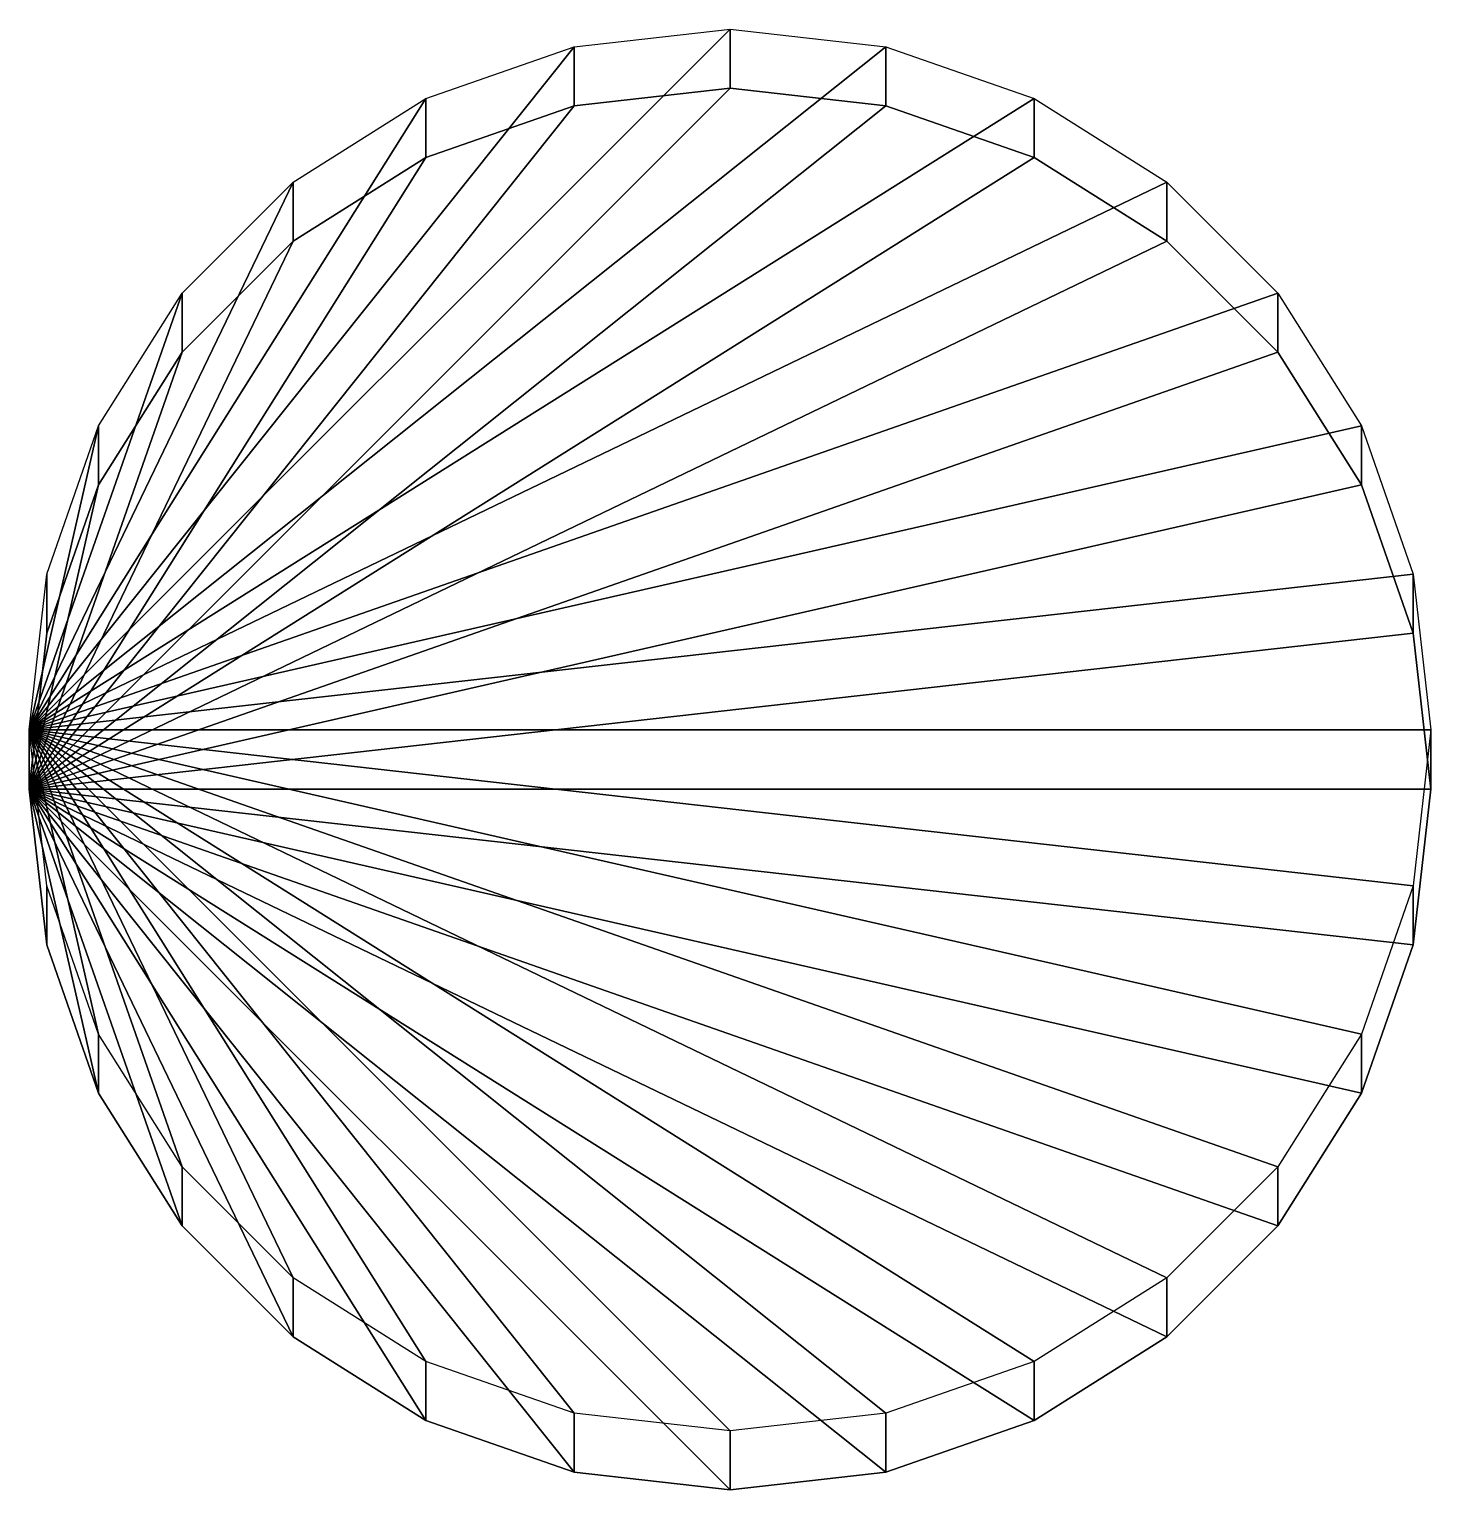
# Model space of a CAD drawing. Extents: x -20.6 to 17.4, y -17.5 to 22.1.
import ezdxf

# ---------------------------------------------------------------- set-up
doc = ezdxf.new("R2010")
doc.units = 0
doc.layers.get('0').update_dxf_attribs({"color": 2, "linetype": 'CONTINUOUS'})

msp = doc.modelspace()

# ---------------------------------------------------------------- linework, layer by layer
at = {"color": 2, "linetype": 'CONTINUOUS'}
for points in [[(-20.6, 3.1, -69.3), (-5.827898, 21.618695, -68.87244), (-1.6, 22.094938, -68.861444)], [(-20.6, 3.1, -69.3), (-1.6, 22.094938, -68.861444), (2.627898, 21.618695, -68.87244)], [(-5.827898, 21.618695, -68.87244), (-1.6, 22.094938, -68.861444), (-1.6, 20.494938, 0.438556), (-5.827898, 20.018695, 0.42756)], [(-1.6, 22.094938, -68.861444), (2.627898, 21.618695, -68.87244), (2.627898, 20.018695, 0.42756), (-1.6, 20.494938, 0.438556)], [(-20.6, 3.1, -69.3), (-9.843791, 20.213848, -68.904875), (-5.827898, 21.618695, -68.87244)], [(-20.6, 3.1, -69.3), (2.627898, 21.618695, -68.87244), (6.643791, 20.213848, -68.904875)], [(-9.843791, 20.213848, -68.904875), (-5.827898, 21.618695, -68.87244), (-5.827898, 20.018695, 0.42756), (-9.843791, 18.613848, 0.395125)], [(2.627898, 21.618695, -68.87244), (6.643791, 20.213848, -68.904875), (6.643791, 18.613848, 0.395125), (2.627898, 20.018695, 0.42756)], [(-20.6, 1.5), (-5.827898, 20.018695, 0.42756), (-1.6, 20.494938, 0.438556)], [(-20.6, 1.5), (-1.6, 20.494938, 0.438556), (2.627898, 20.018695, 0.42756)], [(-20.6, 3.1, -69.3), (-13.446306, 17.950841, -68.957123), (-9.843791, 20.213848, -68.904875)], [(-20.6, 3.1, -69.3), (6.643791, 20.213848, -68.904875), (10.246306, 17.950841, -68.957123)], [(-13.446306, 17.950841, -68.957123), (-9.843791, 20.213848, -68.904875), (-9.843791, 18.613848, 0.395125), (-13.446306, 16.350841, 0.342877)], [(6.643791, 20.213848, -68.904875), (10.246306, 17.950841, -68.957123), (10.246306, 16.350841, 0.342877), (6.643791, 18.613848, 0.395125)], [(-20.6, 1.5), (-9.843791, 18.613848, 0.395125), (-5.827898, 20.018695, 0.42756)], [(-20.6, 1.5), (2.627898, 20.018695, 0.42756), (6.643791, 18.613848, 0.395125)], [(-20.6, 1.5), (-13.446306, 16.350841, 0.342877), (-9.843791, 18.613848, 0.395125)], [(-20.6, 1.5), (6.643791, 18.613848, 0.395125), (10.246306, 16.350841, 0.342877)], [(-20.6, 3.1, -69.3), (-16.454798, 14.94315, -69.026565), (-13.446306, 17.950841, -68.957123)], [(-20.6, 3.1, -69.3), (10.246306, 17.950841, -68.957123), (13.254798, 14.94315, -69.026565)], [(-16.454798, 14.94315, -69.026565), (-13.446306, 17.950841, -68.957123), (-13.446306, 16.350841, 0.342877), (-16.454798, 13.34315, 0.273435)], [(10.246306, 17.950841, -68.957123), (13.254798, 14.94315, -69.026565), (13.254798, 13.34315, 0.273435), (10.246306, 16.350841, 0.342877)], [(-20.6, 1.5), (-16.454798, 13.34315, 0.273435), (-13.446306, 16.350841, 0.342877)], [(-20.6, 1.5), (10.246306, 16.350841, 0.342877), (13.254798, 13.34315, 0.273435)], [(-20.6, 3.1, -69.3), (-18.718408, 11.341595, -69.109718), (-16.454798, 14.94315, -69.026565)], [(-20.6, 3.1, -69.3), (13.254798, 14.94315, -69.026565), (15.518408, 11.341595, -69.109718)], [(-18.718408, 11.341595, -69.109718), (-16.454798, 14.94315, -69.026565), (-16.454798, 13.34315, 0.273435), (-18.718408, 9.741595, 0.190282)], [(13.254798, 14.94315, -69.026565), (15.518408, 11.341595, -69.109718), (15.518408, 9.741595, 0.190282), (13.254798, 13.34315, 0.273435)], [(-20.6, 1.5), (-18.718408, 9.741595, 0.190282), (-16.454798, 13.34315, 0.273435)], [(-20.6, 1.5), (13.254798, 13.34315, 0.273435), (15.518408, 9.741595, 0.190282)], [(-20.6, 3.1, -69.3), (-20.12363, 7.326771, -69.202412), (-18.718408, 11.341595, -69.109718)], [(-20.6, 3.1, -69.3), (15.518408, 11.341595, -69.109718), (16.92363, 7.326771, -69.202412)], [(-20.12363, 7.326771, -69.202412), (-18.718408, 11.341595, -69.109718), (-18.718408, 9.741595, 0.190282), (-20.12363, 5.726771, 0.097588)], [(15.518408, 11.341595, -69.109718), (16.92363, 7.326771, -69.202412), (16.92363, 5.726771, 0.097588), (15.518408, 9.741595, 0.190282)], [(-20.6, 1.5), (-20.12363, 5.726771, 0.097588), (-18.718408, 9.741595, 0.190282)], [(-20.6, 1.5), (15.518408, 9.741595, 0.190282), (16.92363, 5.726771, 0.097588)], [(-20.6, 3.1, -69.3), (-20.12363, 7.326771, -69.202412), (-20.12363, 5.726771, 0.097588), (-20.6, 1.5)], [(-20.6, 3.1, -69.3), (16.92363, 7.326771, -69.202412), (17.4, 3.1, -69.3)], [(16.92363, 7.326771, -69.202412), (17.4, 3.1, -69.3), (17.4, 1.5), (16.92363, 5.726771, 0.097588)], [(-20.6, 1.5), (16.92363, 5.726771, 0.097588), (17.4, 1.5)], [(-20.12363, -1.126771, -69.397588), (-20.6, 3.1, -69.3), (-20.6, 1.5), (-20.12363, -2.726771, -0.097588)], [(-20.6, 3.1, -69.3), (17.4, 3.1, -69.3), (16.92363, -1.126771, -69.397588)], [(-20.6, 3.1, -69.3), (16.92363, -1.126771, -69.397588), (15.518408, -5.141595, -69.490282)], [(-20.6, 3.1, -69.3), (15.518408, -5.141595, -69.490282), (13.254798, -8.74315, -69.573435)], [(-20.6, 3.1, -69.3), (13.254798, -8.74315, -69.573435), (10.246306, -11.750841, -69.642877)], [(-20.6, 3.1, -69.3), (10.246306, -11.750841, -69.642877), (6.643791, -14.013848, -69.695125)], [(-20.6, 3.1, -69.3), (6.643791, -14.013848, -69.695125), (2.627898, -15.418695, -69.72756)], [(-20.6, 3.1, -69.3), (2.627898, -15.418695, -69.72756), (-1.6, -15.894938, -69.738556)], [(-20.6, 3.1, -69.3), (-1.6, -15.894938, -69.738556), (-5.827898, -15.418695, -69.72756)], [(-20.6, 3.1, -69.3), (-5.827898, -15.418695, -69.72756), (-9.843791, -14.013848, -69.695125)], [(-20.6, 3.1, -69.3), (-9.843791, -14.013848, -69.695125), (-13.446306, -11.750841, -69.642877)], [(-20.6, 3.1, -69.3), (-13.446306, -11.750841, -69.642877), (-16.454798, -8.74315, -69.573435)], [(-20.6, 3.1, -69.3), (-16.454798, -8.74315, -69.573435), (-18.718408, -5.141595, -69.490282)], [(-20.6, 3.1, -69.3), (-18.718408, -5.141595, -69.490282), (-20.12363, -1.126771, -69.397588)], [(17.4, 3.1, -69.3), (16.92363, -1.126771, -69.397588), (16.92363, -2.726771, -0.097588), (17.4, 1.5)], [(-20.6, 1.5), (17.4, 1.5), (16.92363, -2.726771, -0.097588)], [(-20.6, 1.5), (16.92363, -2.726771, -0.097588), (15.518408, -6.741595, -0.190282)], [(-20.6, 1.5), (15.518408, -6.741595, -0.190282), (13.254798, -10.34315, -0.273435)], [(-20.6, 1.5), (13.254798, -10.34315, -0.273435), (10.246306, -13.350841, -0.342877)], [(-20.6, 1.5), (10.246306, -13.350841, -0.342877), (6.643791, -15.613848, -0.395125)], [(-20.6, 1.5), (6.643791, -15.613848, -0.395125), (2.627898, -17.018695, -0.42756)], [(-20.6, 1.5), (2.627898, -17.018695, -0.42756), (-1.6, -17.494938, -0.438556)], [(-20.6, 1.5), (-1.6, -17.494938, -0.438556), (-5.827898, -17.018695, -0.42756)], [(-20.6, 1.5), (-5.827898, -17.018695, -0.42756), (-9.843791, -15.613848, -0.395125)], [(-20.6, 1.5), (-9.843791, -15.613848, -0.395125), (-13.446306, -13.350841, -0.342877)], [(-20.6, 1.5), (-13.446306, -13.350841, -0.342877), (-16.454798, -10.34315, -0.273435)], [(-20.6, 1.5), (-16.454798, -10.34315, -0.273435), (-18.718408, -6.741595, -0.190282)], [(-20.6, 1.5), (-18.718408, -6.741595, -0.190282), (-20.12363, -2.726771, -0.097588)], [(-18.718408, -5.141595, -69.490282), (-20.12363, -1.126771, -69.397588), (-20.12363, -2.726771, -0.097588), (-18.718408, -6.741595, -0.190282)], [(16.92363, -1.126771, -69.397588), (15.518408, -5.141595, -69.490282), (15.518408, -6.741595, -0.190282), (16.92363, -2.726771, -0.097588)], [(-16.454798, -8.74315, -69.573435), (-18.718408, -5.141595, -69.490282), (-18.718408, -6.741595, -0.190282), (-16.454798, -10.34315, -0.273435)], [(15.518408, -5.141595, -69.490282), (13.254798, -8.74315, -69.573435), (13.254798, -10.34315, -0.273435), (15.518408, -6.741595, -0.190282)], [(-13.446306, -11.750841, -69.642877), (-16.454798, -8.74315, -69.573435), (-16.454798, -10.34315, -0.273435), (-13.446306, -13.350841, -0.342877)], [(13.254798, -8.74315, -69.573435), (10.246306, -11.750841, -69.642877), (10.246306, -13.350841, -0.342877), (13.254798, -10.34315, -0.273435)], [(-9.843791, -14.013848, -69.695125), (-13.446306, -11.750841, -69.642877), (-13.446306, -13.350841, -0.342877), (-9.843791, -15.613848, -0.395125)], [(10.246306, -11.750841, -69.642877), (6.643791, -14.013848, -69.695125), (6.643791, -15.613848, -0.395125), (10.246306, -13.350841, -0.342877)], [(-5.827898, -15.418695, -69.72756), (-9.843791, -14.013848, -69.695125), (-9.843791, -15.613848, -0.395125), (-5.827898, -17.018695, -0.42756)], [(6.643791, -14.013848, -69.695125), (2.627898, -15.418695, -69.72756), (2.627898, -17.018695, -0.42756), (6.643791, -15.613848, -0.395125)], [(-1.6, -15.894938, -69.738556), (-5.827898, -15.418695, -69.72756), (-5.827898, -17.018695, -0.42756), (-1.6, -17.494938, -0.438556)], [(2.627898, -15.418695, -69.72756), (-1.6, -15.894938, -69.738556), (-1.6, -17.494938, -0.438556), (2.627898, -17.018695, -0.42756)]]:
    msp.add_3dface(points, dxfattribs=at)

doc.saveas('drawing.dxf')
